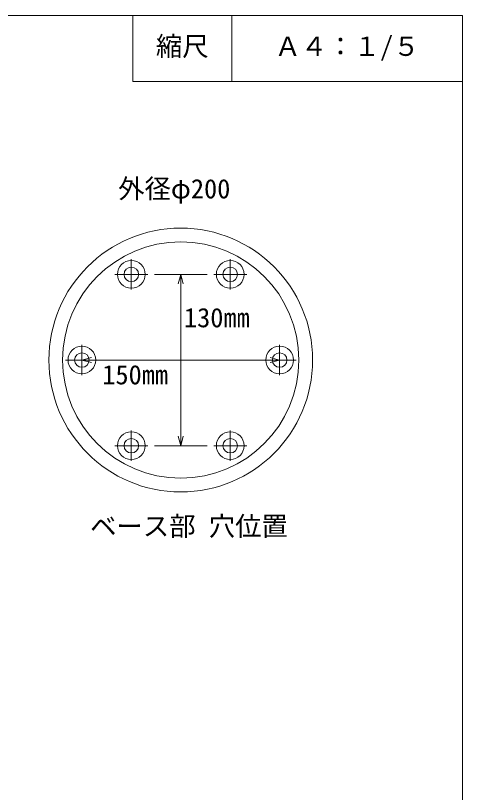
# Model space of a CAD drawing. Units: millimetres, scale not verified. Extents: x -675 to 675, y -471 to 460.
# Drawn here: x 336 to 675, y -129 to 460 of the extents above; entities that cross this region are included whole.
import ezdxf
from ezdxf.enums import TextEntityAlignment as Align

# ---------------------------------------------------------------- set-up
doc = ezdxf.new("R2010")
doc.units = ezdxf.units.MM
doc.header["$LTSCALE"] = 5
doc.linetypes.add('CHAIN2', pattern=[12, 9, -1, 1, -1])
for name, color, linetype, lineweight in [('1-2_ハッチング', 7, 'Continuous', 9), ('E-E', 7, 'Continuous', 9), ('F-F', 7, 'Continuous', 9)]:
    doc.layers.add(name, color=color, linetype=linetype, lineweight=lineweight)
doc.styles.add('ＭＳ ゴシック', font='')
doc.styles.get('ＭＳ ゴシック').set_extended_font_data('MS Gothic')

msp = doc.modelspace()

# ---------------------------------------------------------------- linework, layer by layer
at = {"layer": '1-2_ハッチング', "linetype": 'CHAIN2'}
for p, q in [((423.856, 252.29), (423.856, 275.29)), ((423.856, 252.29), (423.856, 275.29)), ((498.856, 252.29), (498.856, 275.29)), ((498.856, 252.29), (498.856, 275.29)), ((411.356, 263.79), (436.356, 263.79)), ((486.356, 263.79), (511.356, 263.79)), ((386.356, 187.338), (386.356, 210.338)), ((386.356, 187.338), (386.356, 210.338)), ((536.356, 210.338), (536.356, 187.338)), ((536.356, 210.338), (536.356, 187.338)), ((373.856, 198.838), (398.856, 198.838)), ((548.856, 198.838), (523.856, 198.838)), ((423.856, 122.387), (423.856, 145.387)), ((423.856, 122.387), (423.856, 145.387)), ((498.856, 122.387), (498.856, 145.387)), ((498.856, 122.387), (498.856, 145.387)), ((411.356, 133.887), (436.356, 133.887)), ((486.356, 133.887), (511.356, 133.887))]:
    msp.add_line(p, q, dxfattribs=at)
at = {"layer": '1-2_ハッチング'}
for p, q in [((441.356, 263.79), (481.356, 263.79)), ((461.356, 263.79), (459.415, 256.546)), ((461.356, 263.79), (463.297, 256.546)), ((386.356, 198.838), (393.601, 200.78)), ((536.356, 198.838), (529.112, 200.78)), ((386.356, 198.838), (536.356, 198.838)), ((386.356, 198.838), (393.601, 196.897)), ((536.356, 198.838), (529.112, 196.897)), ((461.356, 133.887), (463.297, 141.131)), ((441.356, 133.887), (481.356, 133.887))]:
    msp.add_line(p, q, dxfattribs=at)
msp.add_lwpolyline([(461.356, 263.79), (461.356, 133.887), (459.415, 141.131)], dxfattribs=at)
for centre, radius in [((461.356, 198.838), 100), ((461.356, 198.838), 89.6), ((423.856, 263.79), 10.5), ((498.856, 263.79), 10.5), ((423.856, 263.79), 5.5), ((498.856, 263.79), 5.5), ((386.356, 198.838), 10.5), ((536.356, 198.838), 10.5), ((386.356, 198.838), 5.5), ((536.356, 198.838), 5.5), ((423.856, 133.887), 10.5), ((498.856, 133.887), 10.5), ((423.856, 133.887), 5.5), ((498.856, 133.887), 5.5)]:
    msp.add_circle(centre, radius, dxfattribs=at)
at = {"layer": 'F-F'}
msp.add_line((500, 460), (500, 410), dxfattribs=at)
for points in [[(-675, 460), (675, 460), (675, -440), (-675, -440)], [(425, 460), (425, 410), (675, 410)]]:
    msp.add_lwpolyline(points, dxfattribs=at)

# ---------------------------------------------------------------- texts
at = {"layer": 'E-E', "style": 'ＭＳ ゴシック'}
for s, p in [('縮尺', (442.5, 425)), ('Ａ４：１/５', (532.5, 425)), ('外径φ200', (413.886, 316.981)), ('130㎜', (463.786, 219.272)), ('150㎜', (401.842, 176.009)), ('ベース部 穴位置', (392.593, 61.185))]:
    msp.add_text(s, height=14.66, dxfattribs=at).set_placement(p, align=Align.BOTTOM_LEFT)

doc.saveas('drawing.dxf')
